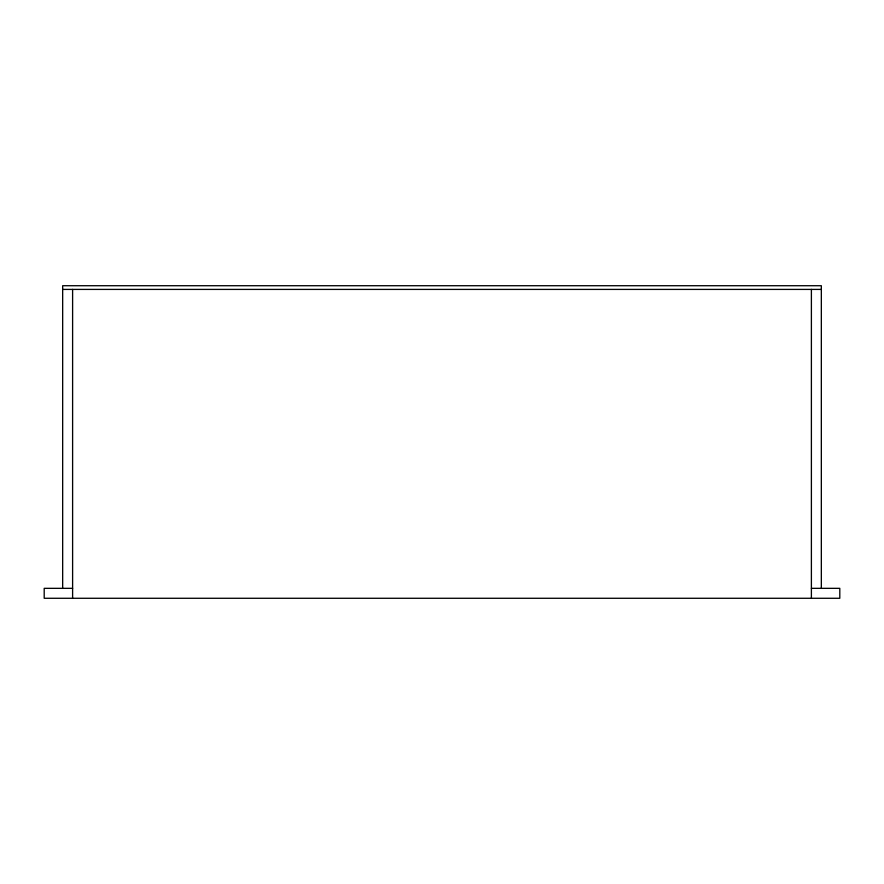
<?xml version="1.0" encoding="UTF-8"?>
<svg xmlns="http://www.w3.org/2000/svg" width="884" height="884" viewBox="0 0 884 884"><rect width="100%" height="100%" fill="white"/><g stroke="black" fill="none" stroke-linecap="round" stroke-linejoin="round"><path stroke-width="1.33" d="M62.665 289.411L821.335 289.411M72.61 588.335L44.2 588.335L44.2 598.28L839.8 598.28L839.8 588.335L811.39 588.335M821.335 588.335L821.335 285.72L62.665 285.72L62.665 588.335M811.39 289.411L811.39 598.28M72.61 289.411L72.61 598.28"/></g></svg>
